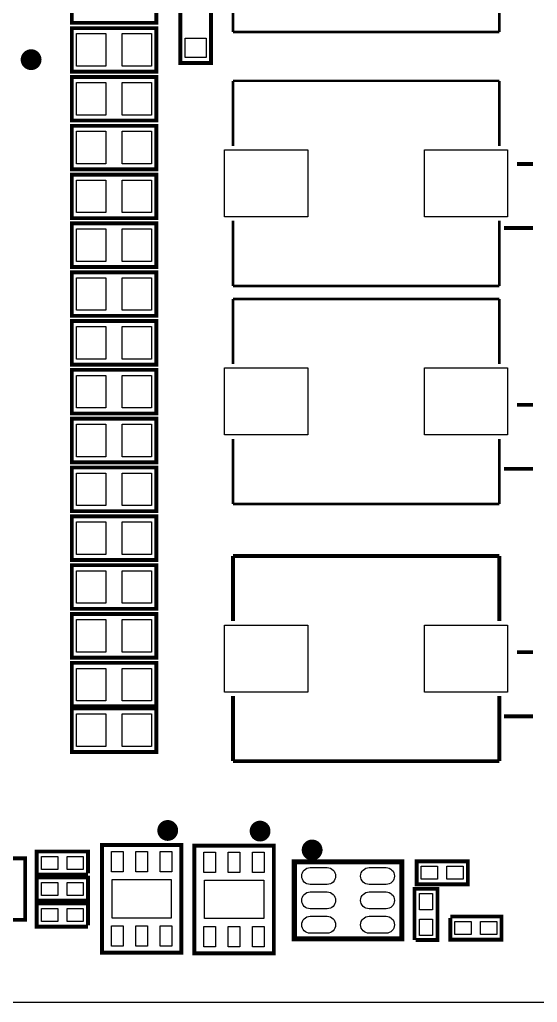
# Model space of a CAD drawing. Header units: millimetres. Extents: x -15 to 227, y -9 to 102.
# Drawn here: x 173.28 to 193.5, y 3.4 to 41.74 of the extents above; entities that cross this region are included whole.
import ezdxf

# ---------------------------------------------------------------- set-up
doc = ezdxf.new("R2010")
doc.units = ezdxf.units.MM
doc.header["$LTSCALE"] = 10
for name, color, linetype in [('BG_OUTLINE', 2, 'Continuous'), ('PG_SILKSCREEN_TOP', 3, 'Continuous'), ('PIN_TOP', 4, 'Continuous')]:
    doc.layers.add(name, color=color, linetype=linetype)

msp = doc.modelspace()

# ---------------------------------------------------------------- linework, layer by layer
at = {"layer": 'BG_OUTLINE'}
msp.add_lwpolyline([(133.299962, 3.39979), (224.499932, 3.39979, 0.414205), (226.499928, 5.399786), (226.499928, 70.799706), (226.499928, 99.799902, 0.414202), (224.499932, 101.799898), (-5.500116, 101.799898, 0.414205)], format="xyb", dxfattribs=at)
at = {"layer": 'PG_SILKSCREEN_TOP'}
for points in [[(181.610254, 41.25976, 0.1016, 0.1016, 0), (181.610254, 43.799252, 0.1016, 0.1016, 0)], [(192.01003, 43.799252, 0.1016, 0.1016, 0), (192.01003, 41.25976, 0.1016, 0.1016, 0)], [(192.01003, 41.25976, 0.1016, 0.1016, 0), (181.610254, 41.25976, 0.1016, 0.1016, 0)], [(181.610254, 36.814252, 0.1016, 0.1016, 0), (181.610254, 39.353744, 0.1016, 0.1016, 0)], [(181.610254, 39.353744, 0.1016, 0.1016, 0), (192.01003, 39.353744, 0.1016, 0.1016, 0)], [(192.01003, 39.353744, 0.1016, 0.1016, 0), (192.01003, 36.814252, 0.1016, 0.1016, 0)], [(193.331846, 36.111688, 0.1524, 0.1524, 0), (192.696846, 36.111688, 0.1524, 0.1524, 0)], [(181.610254, 31.35376, 0.1016, 0.1016, 0), (181.610254, 33.893252, 0.1016, 0.1016, 0)], [(192.01003, 33.893252, 0.1016, 0.1016, 0), (192.01003, 31.35376, 0.1016, 0.1016, 0)], [(193.331846, 33.61182, 0.1524, 0.1524, 0), (192.188846, 33.61182, 0.1524, 0.1524, 0)], [(192.01003, 31.35376, 0.1016, 0.1016, 0), (181.610254, 31.35376, 0.1016, 0.1016, 0)], [(181.610254, 28.305252, 0.1016, 0.1016, 0), (181.610254, 30.844744, 0.1016, 0.1016, 0)], [(181.610254, 30.844744, 0.1016, 0.1016, 0), (192.01003, 30.844744, 0.1016, 0.1016, 0)], [(192.01003, 30.844744, 0.1016, 0.1016, 0), (192.01003, 28.305252, 0.1016, 0.1016, 0)], [(193.331846, 26.713688, 0.1524, 0.1524, 0), (192.696846, 26.713688, 0.1524, 0.1524, 0)], [(181.610254, 22.84476, 0.1016, 0.1016, 0), (181.610254, 25.384252, 0.1016, 0.1016, 0)], [(192.01003, 25.384252, 0.1016, 0.1016, 0), (192.01003, 22.84476, 0.1016, 0.1016, 0)], [(193.331846, 24.21382, 0.1524, 0.1524, 0), (192.188846, 24.21382, 0.1524, 0.1524, 0)], [(192.01003, 22.84476, 0.1016, 0.1016, 0), (181.610254, 22.84476, 0.1016, 0.1016, 0)], [(181.610254, 20.811744, 0.150114, 0.150114, 0), (192.01003, 20.811744, 0.150114, 0.150114, 0)], [(181.610254, 18.272252, 0.150114, 0.150114, 0), (181.610254, 20.811744, 0.150114, 0.150114, 0)], [(192.01003, 20.811744, 0.150114, 0.150114, 0), (192.01003, 18.272252, 0.150114, 0.150114, 0)], [(193.331846, 17.061688, 0.1524, 0.1524, 0), (192.696846, 17.061688, 0.1524, 0.1524, 0)], [(181.610254, 12.81176, 0.150114, 0.150114, 0), (181.610254, 15.351252, 0.150114, 0.150114, 0)], [(192.01003, 15.351252, 0.150114, 0.150114, 0), (192.01003, 12.81176, 0.150114, 0.150114, 0)], [(193.331846, 14.56182, 0.1524, 0.1524, 0), (192.188846, 14.56182, 0.1524, 0.1524, 0)], [(192.01003, 12.81176, 0.150114, 0.150114, 0), (181.610254, 12.81176, 0.150114, 0.150114, 0)], [(175.948086, 8.386064, 0.150114, 0.150114, 0), (173.94809, 8.386064, 0.150114, 0.150114, 0), (173.94809, 9.28624, 0.150114, 0.150114, 0), (175.948086, 9.28624, 0.150114, 0.150114, 0), (175.948086, 8.436102, 0.150114, 0.150114, 0)], [(188.6966, 5.829554, 0.150114, 0.150114, 0), (188.6966, 7.82955, 0.150114, 0.150114, 0), (189.596776, 7.82955, 0.150114, 0.150114, 0), (189.596776, 5.829554, 0.150114, 0.150114, 0), (188.746638, 5.829554, 0.150114, 0.150114, 0)], [(175.948086, 6.354064, 0.150114, 0.150114, 0), (173.94809, 6.354064, 0.150114, 0.150114, 0), (173.94809, 7.25424, 0.150114, 0.150114, 0), (175.948086, 7.25424, 0.150114, 0.150114, 0), (175.948086, 6.404102, 0.150114, 0.150114, 0)], [(190.094362, 6.74624, 0.150114, 0.150114, 0), (192.094358, 6.74624, 0.150114, 0.150114, 0), (192.094358, 5.846064, 0.150114, 0.150114, 0), (190.094362, 5.846064, 0.150114, 0.150114, 0), (190.094362, 6.696202, 0.150114, 0.150114, 0)]]:
    msp.add_lwpolyline(points, format="xyseb", dxfattribs=at)
for points in [[(178.617626, 41.615868, 0.150114, 0.150114, 0), (175.317658, 41.615868, 0.150114, 0.150114, 0), (175.317658, 43.315636, 0.150114, 0.150114, 0), (178.617626, 43.315636, 0.150114, 0.150114, 0)], [(179.55514, 40.048942, 0.150114, 0.150114, 0), (179.55514, 42.748962, 0.150114, 0.150114, 0), (180.755036, 42.748962, 0.150114, 0.150114, 0), (180.755036, 40.048942, 0.150114, 0.150114, 0)], [(178.617626, 39.710868, 0.150114, 0.150114, 0), (175.317658, 39.710868, 0.150114, 0.150114, 0), (175.317658, 41.410636, 0.150114, 0.150114, 0), (178.617626, 41.410636, 0.150114, 0.150114, 0)], [(173.932088, 40.180006, 0.4064, 0.4064, 1), (173.525768, 40.179782, 0.4064, 0.4064, 1)], [(178.617626, 37.805868, 0.150114, 0.150114, 0), (175.317658, 37.805868, 0.150114, 0.150114, 0), (175.317658, 39.505636, 0.150114, 0.150114, 0), (178.617626, 39.505636, 0.150114, 0.150114, 0)], [(178.617626, 35.900868, 0.150114, 0.150114, 0), (175.317658, 35.900868, 0.150114, 0.150114, 0), (175.317658, 37.600636, 0.150114, 0.150114, 0), (178.617626, 37.600636, 0.150114, 0.150114, 0)], [(178.617626, 33.995868, 0.150114, 0.150114, 0), (175.317658, 33.995868, 0.150114, 0.150114, 0), (175.317658, 35.695636, 0.150114, 0.150114, 0), (178.617626, 35.695636, 0.150114, 0.150114, 0)], [(178.617626, 32.090868, 0.150114, 0.150114, 0), (175.317658, 32.090868, 0.150114, 0.150114, 0), (175.317658, 33.790636, 0.150114, 0.150114, 0), (178.617626, 33.790636, 0.150114, 0.150114, 0)], [(178.617626, 30.185868, 0.150114, 0.150114, 0), (175.317658, 30.185868, 0.150114, 0.150114, 0), (175.317658, 31.885636, 0.150114, 0.150114, 0), (178.617626, 31.885636, 0.150114, 0.150114, 0)], [(178.617626, 28.280868, 0.150114, 0.150114, 0), (175.317658, 28.280868, 0.150114, 0.150114, 0), (175.317658, 29.980636, 0.150114, 0.150114, 0), (178.617626, 29.980636, 0.150114, 0.150114, 0)], [(178.617626, 26.375868, 0.150114, 0.150114, 0), (175.317658, 26.375868, 0.150114, 0.150114, 0), (175.317658, 28.075636, 0.150114, 0.150114, 0), (178.617626, 28.075636, 0.150114, 0.150114, 0)], [(178.617626, 24.470868, 0.150114, 0.150114, 0), (175.317658, 24.470868, 0.150114, 0.150114, 0), (175.317658, 26.170636, 0.150114, 0.150114, 0), (178.617626, 26.170636, 0.150114, 0.150114, 0)], [(178.617626, 22.565868, 0.150114, 0.150114, 0), (175.317658, 22.565868, 0.150114, 0.150114, 0), (175.317658, 24.265636, 0.150114, 0.150114, 0), (178.617626, 24.265636, 0.150114, 0.150114, 0)], [(178.617626, 20.660868, 0.150114, 0.150114, 0), (175.317658, 20.660868, 0.150114, 0.150114, 0), (175.317658, 22.360636, 0.150114, 0.150114, 0), (178.617626, 22.360636, 0.150114, 0.150114, 0)], [(178.617626, 18.755868, 0.150114, 0.150114, 0), (175.317658, 18.755868, 0.150114, 0.150114, 0), (175.317658, 20.455636, 0.150114, 0.150114, 0), (178.617626, 20.455636, 0.150114, 0.150114, 0)], [(178.617626, 16.850868, 0.150114, 0.150114, 0), (175.317658, 16.850868, 0.150114, 0.150114, 0), (175.317658, 18.550636, 0.150114, 0.150114, 0), (178.617626, 18.550636, 0.150114, 0.150114, 0)], [(178.617626, 14.945868, 0.150114, 0.150114, 0), (175.317658, 14.945868, 0.150114, 0.150114, 0), (175.317658, 16.645636, 0.150114, 0.150114, 0), (178.617626, 16.645636, 0.150114, 0.150114, 0)], [(178.617626, 13.167868, 0.150114, 0.150114, 0), (175.317658, 13.167868, 0.150114, 0.150114, 0), (175.317658, 14.867636, 0.150114, 0.150114, 0), (178.617626, 14.867636, 0.150114, 0.150114, 0)], [(179.265326, 10.106152, 0.4064, 0.4064, 1), (178.860022, 10.10598, 0.4064, 0.4064, 1)], [(182.87238, 10.080752, 0.4064, 0.4064, 1), (182.466568, 10.08058, 0.4064, 0.4064, 1)], [(176.496726, 8.98906, 0.150114, 0.150114, 0), (176.496726, 5.33908, 0.150114, 0.150114, 0), (179.596542, 5.33908, 0.150114, 0.150114, 0), (179.596542, 9.539224, 0.150114, 0.150114, 0), (176.496726, 9.539224, 0.150114, 0.150114, 0)], [(180.103526, 8.96366, 0.150114, 0.150114, 0), (180.103526, 5.31368, 0.150114, 0.150114, 0), (183.203342, 5.31368, 0.150114, 0.150114, 0), (183.203342, 9.513824, 0.150114, 0.150114, 0), (180.103526, 9.513824, 0.150114, 0.150114, 0)], [(184.904888, 9.344152, 0.4064, 0.4064, 1), (184.498204, 9.344232, 0.4064, 0.4064, 1)], [(173.49597, 6.620256, 0.1524, 0.1524, 0), (169.796206, 6.620256, 0.1524, 0.1524, 0), (169.796206, 9.020048, 0.1524, 0.1524, 0), (173.49597, 9.020048, 0.1524, 0.1524, 0)], [(184.005728, 8.878316, 0.199898, 0.199898, 0), (188.205872, 8.878316, 0.199898, 0.199898, 0), (188.205872, 5.878068, 0.199898, 0.199898, 0), (184.005728, 5.878068, 0.199898, 0.199898, 0)], [(188.78169, 8.90524, 0.1524, 0.1524, 0), (190.781686, 8.90524, 0.1524, 0.1524, 0), (190.781686, 8.005064, 0.1524, 0.1524, 0), (188.78169, 8.005064, 0.1524, 0.1524, 0)], [(173.94809, 8.27024, 0.1524, 0.1524, 0), (175.948086, 8.27024, 0.1524, 0.1524, 0), (175.948086, 7.370064, 0.1524, 0.1524, 0), (173.94809, 7.370064, 0.1524, 0.1524, 0)]]:
    msp.add_lwpolyline(points, format="xyseb", close=True, dxfattribs=at)
at = {"layer": 'PIN_TOP'}
for points in [[(176.649126, 41.195752), (176.649126, 39.925752), (175.506126, 39.925752), (175.506126, 41.195752)], [(178.429158, 41.195752), (178.429158, 39.925752), (177.286158, 39.925752), (177.286158, 41.195752)], [(180.561488, 40.257984), (179.748688, 40.257984), (179.748688, 41.019984), (180.561488, 41.019984)], [(176.649126, 39.290752), (176.649126, 38.020752), (175.506126, 38.020752), (175.506126, 39.290752)], [(178.429158, 39.290752), (178.429158, 38.020752), (177.286158, 38.020752), (177.286158, 39.290752)], [(176.649126, 37.385752), (176.649126, 36.115752), (175.506126, 36.115752), (175.506126, 37.385752)], [(178.429158, 37.385752), (178.429158, 36.115752), (177.286158, 36.115752), (177.286158, 37.385752)], [(181.284626, 36.661852), (184.535826, 36.661852), (184.535826, 34.045652), (181.284626, 34.045652)], [(189.084458, 36.661852), (192.335658, 36.661852), (192.335658, 34.045652), (189.084458, 34.045652)], [(176.649126, 35.480752), (176.649126, 34.210752), (175.506126, 34.210752), (175.506126, 35.480752)], [(178.429158, 35.480752), (178.429158, 34.210752), (177.286158, 34.210752), (177.286158, 35.480752)], [(176.649126, 33.575752), (176.649126, 32.305752), (175.506126, 32.305752), (175.506126, 33.575752)], [(178.429158, 33.575752), (178.429158, 32.305752), (177.286158, 32.305752), (177.286158, 33.575752)], [(176.649126, 31.670752), (176.649126, 30.400752), (175.506126, 30.400752), (175.506126, 31.670752)], [(178.429158, 31.670752), (178.429158, 30.400752), (177.286158, 30.400752), (177.286158, 31.670752)], [(176.649126, 29.765752), (176.649126, 28.495752), (175.506126, 28.495752), (175.506126, 29.765752)], [(178.429158, 29.765752), (178.429158, 28.495752), (177.286158, 28.495752), (177.286158, 29.765752)], [(181.284626, 28.152852), (184.535826, 28.152852), (184.535826, 25.536652), (181.284626, 25.536652)], [(189.084458, 28.152852), (192.335658, 28.152852), (192.335658, 25.536652), (189.084458, 25.536652)], [(176.649126, 27.860752), (176.649126, 26.590752), (175.506126, 26.590752), (175.506126, 27.860752)], [(178.429158, 27.860752), (178.429158, 26.590752), (177.286158, 26.590752), (177.286158, 27.860752)], [(176.649126, 25.955752), (176.649126, 24.685752), (175.506126, 24.685752), (175.506126, 25.955752)], [(178.429158, 25.955752), (178.429158, 24.685752), (177.286158, 24.685752), (177.286158, 25.955752)], [(176.649126, 24.050752), (176.649126, 22.780752), (175.506126, 22.780752), (175.506126, 24.050752)], [(178.429158, 24.050752), (178.429158, 22.780752), (177.286158, 22.780752), (177.286158, 24.050752)], [(176.649126, 22.145752), (176.649126, 20.875752), (175.506126, 20.875752), (175.506126, 22.145752)], [(178.429158, 22.145752), (178.429158, 20.875752), (177.286158, 20.875752), (177.286158, 22.145752)], [(176.649126, 20.240752), (176.649126, 18.970752), (175.506126, 18.970752), (175.506126, 20.240752)], [(178.429158, 20.240752), (178.429158, 18.970752), (177.286158, 18.970752), (177.286158, 20.240752)], [(176.649126, 18.335752), (176.649126, 17.065752), (175.506126, 17.065752), (175.506126, 18.335752)], [(178.429158, 18.335752), (178.429158, 17.065752), (177.286158, 17.065752), (177.286158, 18.335752)], [(181.284626, 18.119852), (184.535826, 18.119852), (184.535826, 15.503652), (181.284626, 15.503652)], [(189.084458, 18.119852), (192.335658, 18.119852), (192.335658, 15.503652), (189.084458, 15.503652)], [(176.649126, 16.430752), (176.649126, 15.160752), (175.506126, 15.160752), (175.506126, 16.430752)], [(178.429158, 16.430752), (178.429158, 15.160752), (177.286158, 15.160752), (177.286158, 16.430752)], [(176.649126, 14.652752), (176.649126, 13.382752), (175.506126, 13.382752), (175.506126, 14.652752)], [(178.429158, 14.652752), (178.429158, 13.382752), (177.286158, 13.382752), (177.286158, 14.652752)], [(176.868074, 9.282938), (177.325274, 9.282938), (177.325274, 8.495538), (176.868074, 8.495538)], [(177.818034, 9.282938), (178.275234, 9.282938), (178.275234, 8.495538), (177.818034, 8.495538)], [(178.767994, 9.282938), (179.225194, 9.282938), (179.225194, 8.495538), (178.767994, 8.495538)], [(180.474874, 9.257538), (180.932074, 9.257538), (180.932074, 8.470138), (180.474874, 8.470138)], [(181.424834, 9.257538), (181.882034, 9.257538), (181.882034, 8.470138), (181.424834, 8.470138)], [(182.374794, 9.257538), (182.831994, 9.257538), (182.831994, 8.470138), (182.374794, 8.470138)], [(174.130716, 9.090152), (174.765716, 9.090152), (174.765716, 8.582152), (174.130716, 8.582152)], [(175.13046, 9.090152), (175.76546, 9.090152), (175.76546, 8.582152), (175.13046, 8.582152)], [(189.599316, 8.201152), (188.964316, 8.201152), (188.964316, 8.709152), (189.599316, 8.709152)], [(190.59906, 8.201152), (189.96406, 8.201152), (189.96406, 8.709152), (190.59906, 8.709152)], [(174.765716, 7.566152), (174.130716, 7.566152), (174.130716, 8.074152), (174.765716, 8.074152)], [(175.76546, 7.566152), (175.13046, 7.566152), (175.13046, 8.074152), (175.76546, 8.074152)], [(176.890934, 6.689852), (176.890934, 8.188452), (179.202334, 8.188452), (179.202334, 6.689852)], [(180.497734, 6.664452), (180.497734, 8.163052), (182.809134, 8.163052), (182.809134, 6.664452)], [(189.400688, 7.646924), (189.400688, 7.011924), (188.892688, 7.011924), (188.892688, 7.646924)], [(174.130716, 7.058152), (174.765716, 7.058152), (174.765716, 6.550152), (174.130716, 6.550152)], [(175.13046, 7.058152), (175.76546, 7.058152), (175.76546, 6.550152), (175.13046, 6.550152)], [(189.400688, 6.64718), (189.400688, 6.01218), (188.892688, 6.01218), (188.892688, 6.64718)], [(190.911988, 6.042152), (190.276988, 6.042152), (190.276988, 6.550152), (190.911988, 6.550152)], [(191.911732, 6.042152), (191.276732, 6.042152), (191.276732, 6.550152), (191.911732, 6.550152)], [(176.868074, 6.382766), (177.325274, 6.382766), (177.325274, 5.595366), (176.868074, 5.595366)], [(177.818034, 6.382766), (178.275234, 6.382766), (178.275234, 5.595366), (177.818034, 5.595366)], [(178.767994, 6.382766), (179.225194, 6.382766), (179.225194, 5.595366), (178.767994, 5.595366)], [(180.474874, 6.357366), (180.932074, 6.357366), (180.932074, 5.569966), (180.474874, 5.569966)], [(181.424834, 6.357366), (181.882034, 6.357366), (181.882034, 5.569966), (181.424834, 5.569966)], [(182.374794, 6.357366), (182.831994, 6.357366), (182.831994, 5.569966), (182.374794, 5.569966)]]:
    msp.add_lwpolyline(points, close=True, dxfattribs=at)
for points in [[(185.285888, 7.997952), (184.625488, 7.997952, -1), (184.625488, 8.658352), (185.285888, 8.658352, -1)], [(187.586112, 7.997952), (186.925712, 7.997952, -1), (186.925712, 8.658352), (187.586112, 8.658352, -1)], [(185.285888, 7.047992), (184.625488, 7.047992, -1), (184.625488, 7.708392), (185.285888, 7.708392, -1)], [(187.586112, 7.047992), (186.925712, 7.047992, -1), (186.925712, 7.708392), (187.586112, 7.708392, -1)], [(185.285888, 6.098032), (184.625488, 6.098032, -1), (184.625488, 6.758432), (185.285888, 6.758432, -1)], [(187.586112, 6.098032), (186.925712, 6.098032, -1), (186.925712, 6.758432), (187.586112, 6.758432, -1)]]:
    msp.add_lwpolyline(points, format="xyb", close=True, dxfattribs=at)

doc.saveas('drawing.dxf')
